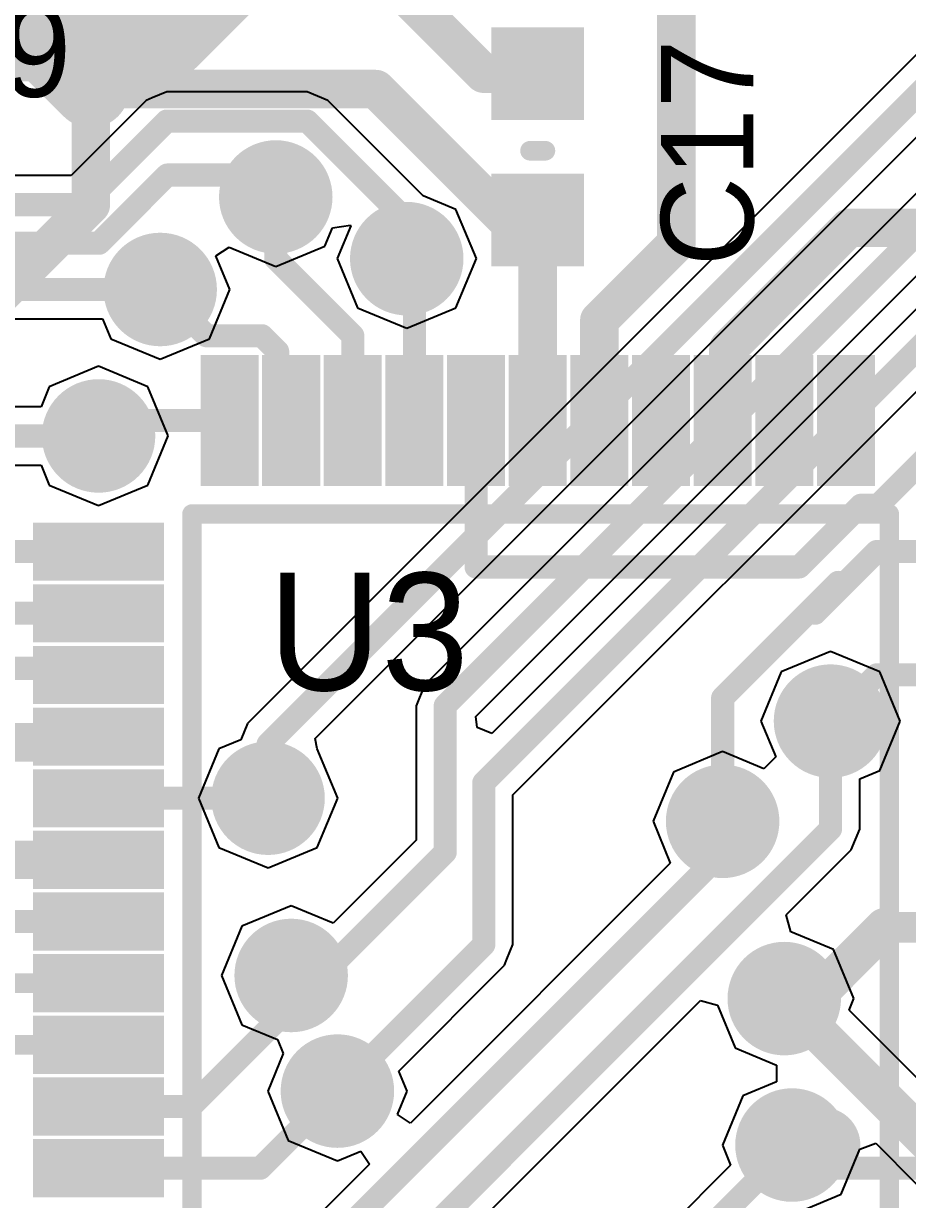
# Model space of a CAD drawing. Header units: millimetres. Extents: x 25 to 277, y 19 to 169.
# Drawn here: x 85.63 to 97.1, y 142.19 to 157.45 of the extents above; entities that cross this region are included whole.
import ezdxf

# ---------------------------------------------------------------- set-up
doc = ezdxf.new("R2010")
doc.units = ezdxf.units.MM
for name, color, linetype in [('BottomLayer', 5, 'Continuous'), ('BottomSolder', 6, 'Continuous'), ('DrillDrawing', 1, 'Continuous'), ('MultiLayer', 9, 'Continuous'), ('TopLayer', 1, 'Continuous'), ('TopOverlay', 2, 'Continuous'), ('TopPaste', 8, 'Continuous'), ('TopSolder', 216, 'Continuous')]:
    doc.layers.add(name, color=color, linetype=linetype)

msp = doc.modelspace()

# ---------------------------------------------------------------- linework, layer by layer
at = {"layer": 'BottomLayer'}
for p, q in [((104.83210428, 164.66785964), (88.53210894, 148.36786684)), ((89.41182015999999, 148.17606382), (105.25690404, 164.02115024)), ((104.73210448, 162.7678609), (90.83210942, 148.86786838)), ((91.4964261, 148.46067082), (105.15690424, 162.1211515)), ((104.63210722, 161.16786156), (91.7056459, 148.24140278)), ((87.48488472, 156.56382454), (87.29546676, 156.48536394)), ((87.48488979999999, 156.563822), (87.48488472, 156.56382454)), ((89.30797987999999, 156.563822), (87.48488979999999, 156.563822)), ((89.30798496, 156.56382454), (89.30797987999999, 156.563822)), ((89.57586352, 156.45286464), (89.30798496, 156.56382454)), ((87.21700362, 156.45285956), (86.24296441999999, 155.4788229)), ((87.21700616, 156.45286464), (87.21700362, 156.45285956)), ((87.29546676, 156.48536394), (87.21700616, 156.45286464)), ((90.81329563999999, 155.21542998), (89.57586352, 156.45286464)), ((86.24296441999999, 155.4788229), (80.199992, 155.4788229)), ((91.23906822, 155.03907016), (90.81329563999999, 155.21542998)), ((91.50378448, 154.39998838), (91.23906822, 155.03907016)), ((89.53906907999999, 154.560905), (89.63758552, 154.79874298)), ((89.63758552, 154.79874298), (89.8682353, 154.83295678)), ((89.87308415999999, 154.82705128), (89.6961884, 154.39998838)), ((89.8682353, 154.83295678), (89.87308415999999, 154.82705128)), ((88.89998729999999, 154.29618874), (89.53906907999999, 154.560905)), ((88.12224945999999, 154.4382484), (88.29351658, 154.54739728)), ((88.30378325999999, 153.99998664), (88.12224945999999, 154.4382484)), ((88.29351658, 154.54739728), (88.89998729999999, 154.29618874)), ((89.6961884, 154.39998838), (89.96090466, 153.7609066)), ((91.23906822, 153.7609066), (91.50378448, 154.39998838)), ((88.03906699999999, 153.36090486), (88.30378325999999, 153.99998664)), ((89.96090466, 153.7609066), (90.59998644, 153.49619034)), ((90.59998644, 153.49619034), (91.23906822, 153.7609066)), ((91.9788229, 147.44306554), (98.21141139999999, 153.67565658)), ((83.29742548, 153.62115072), (86.65310584, 153.62115072)), ((86.65310584, 153.62115072), (86.76090343999999, 153.36090486)), ((86.76090343999999, 153.36090486), (87.39998521999999, 153.0961886)), ((87.39998521999999, 153.0961886), (88.03906699999999, 153.36090486)), ((86.59998682, 153.00378594), (85.96090504, 152.73906968)), ((87.2390686, 152.73906968), (86.59998682, 153.00378594)), ((85.96090504, 152.73906968), (85.85310744, 152.47882382)), ((87.50378486, 152.0999879), (87.2390686, 152.73906968)), ((85.85310744, 152.47882382), (84.1569056, 152.47882382)), ((87.2390686, 151.46090612), (87.50378486, 152.0999879)), ((83.99998694, 151.72115198), (85.85310744, 151.72115198)), ((85.85310744, 151.72115198), (85.96090504, 151.46090612)), ((85.96090504, 151.46090612), (86.59998682, 151.19618986)), ((86.59998682, 151.19618986), (87.2390686, 151.46090612)), ((96.09998814, 149.30378572), (95.46090636, 149.03906946)), ((96.73906991999999, 149.03906946), (96.09998814, 149.30378572)), ((95.46090636, 149.03906946), (95.1961901, 148.39998768)), ((97.00378617999999, 148.39998768), (96.73906991999999, 149.03906946)), ((90.83210942, 148.86786838), (90.72114952, 148.59998982)), ((90.72114952, 148.59998982), (90.72115206, 148.59998474)), ((90.72115206, 148.59998474), (90.72115206, 146.8569072)), ((91.51218933999999, 148.31666298), (91.4964261, 148.46067082)), ((88.53210894, 148.36786684), (88.44458816, 148.1565744)), ((91.7056459, 148.24140278), (91.51218933999999, 148.31666298)), ((95.1961901, 148.39998768), (95.38881862, 147.93494162)), ((96.73906991999999, 147.7609059), (97.00378617999999, 148.39998768)), ((88.44458816, 148.1565744), (88.16090571999999, 148.03906892)), ((89.43907182, 148.03906638), (89.41182015999999, 148.17606382)), ((88.16090571999999, 148.03906892), (87.89618945999999, 147.39998714)), ((89.70378554, 147.39998714), (89.43907182, 148.03906638)), ((94.6999884, 148.00378578), (94.06090662, 147.73906952)), ((95.23574298, 147.78186852), (94.6999884, 148.00378578)), ((95.38881862, 147.93494162), (95.23574298, 147.78186852)), ((94.06090662, 147.73906952), (93.79619036, 147.09998774)), ((96.47882406, 147.6531083), (96.73906991999999, 147.7609059)), ((96.47882406, 146.99998794), (96.47882406, 147.6531083)), ((87.89618945999999, 147.39998714), (88.16090571999999, 146.76090536)), ((89.43906928, 146.76090536), (89.70378554, 147.39998714)), ((91.9788229, 145.49999094), (91.9788229, 147.44306554)), ((93.79619036, 147.09998774), (94.02114291999999, 146.55690018)), ((96.3678667, 146.73210938), (96.47882406, 146.99998794)), ((90.72115206, 146.8569072), (89.64307446, 145.7788296)), ((88.16090571999999, 146.76090536), (88.7999875, 146.4961891)), ((88.7999875, 146.4961891), (89.43906928, 146.76090536)), ((95.52431745999999, 145.88856268), (96.36786162, 146.73210684)), ((96.36786162, 146.73210684), (96.3678667, 146.73210938)), ((94.02114291999999, 146.55690018), (90.64775621999999, 143.18351348)), ((89.09998689999999, 146.0037847), (88.46090511999999, 145.73906844)), ((89.64307446, 145.7788296), (89.09998689999999, 146.0037847)), ((95.58653475999999, 145.66793574), (95.52431745999999, 145.88856268)), ((88.46090511999999, 145.73906844), (88.19618885999999, 145.09998666)), ((96.13906858, 145.43906904), (95.58653475999999, 145.66793574)), ((91.90036484, 145.3105679), (91.97882544, 145.49998586)), ((91.97882544, 145.49998586), (91.9788229, 145.49999094)), ((96.40378484, 144.79998726), (96.13906858, 145.43906904)), ((91.86786554, 145.2321073), (91.90036484, 145.3105679)), ((88.19618885999999, 145.09998666), (88.46090511999999, 144.46090488)), ((90.49598868, 143.86023298), (91.86786045999999, 145.23210476)), ((91.86786045999999, 145.23210476), (91.86786554, 145.2321073)), ((96.34082078, 144.64798096), (96.40378484, 144.79998726)), ((89.82431869999999, 140.18856392), (94.41141137999999, 144.7756566)), ((94.41141137999999, 144.7756566), (94.63203831999999, 144.7134393)), ((94.63203831999999, 144.7134393), (94.86090501999999, 144.16090548)), ((98.04440131999999, 142.94440042), (96.34082078, 144.64798096)), ((88.46090511999999, 144.46090488), (88.92081275999999, 144.27040488)), ((88.92081275999999, 144.27040488), (88.99734803999999, 144.0856275)), ((88.99734803999999, 144.0856275), (88.7961902, 143.59998712)), ((94.86090501999999, 144.16090548), (95.40021306, 143.93751756)), ((95.40021306, 143.93751756), (95.40021306, 143.72103844)), ((90.60378628, 143.59998712), (90.49598868, 143.86023298)), ((88.7961902, 143.59998712), (89.06090646, 142.96090534)), ((90.4782036, 143.2968051), (90.60378628, 143.59998712)), ((95.40021306, 143.72103844), (94.96090482, 143.5390703)), ((94.96090482, 143.5390703), (94.69618856, 142.89998852)), ((90.64775621999999, 143.18351348), (90.4782036, 143.2968051)), ((89.06090646, 142.96090534), (89.69998824, 142.69618908)), ((89.69998824, 142.69618908), (90.00317025999999, 142.82177176)), ((90.00317025999999, 142.82177176), (90.11646187999999, 142.65221914)), ((94.69618856, 142.89998852), (94.80398616, 142.63974266)), ((96.23906837999999, 142.26090674), (96.48167902, 142.84662312)), ((96.48167902, 142.84662312), (96.68856201999999, 142.92258436)), ((96.68856201999999, 142.92258436), (97.21291199999999, 142.39823438)), ((90.11646187999999, 142.65221914), (83.91360154, 136.4493588)), ((94.80398616, 142.63974266), (92.73210816, 140.5678672)), ((95.5999866, 141.99619048), (96.23906837999999, 142.26090674))]:
    msp.add_line(p, q, dxfattribs=at)
for points, const_width in [([(88.7999875, 148.09998828), (105.09998538, 164.39998616)], 0.2999994), ([(91.09998798, 148.59998982), (104.99998558, 162.49998742)], 0.2999994), ([(91.59998698, 147.59998674), (104.89998832, 160.89998808)], 0.2999994), ([(87.39998776, 157.39998746), (89.1999867, 159.1999864)], 1.39999974), ([(80.69998591999999, 157.39998746), (87.39998776, 157.39998746)], 1.39999974), ([(86.39988561999999, 155.09998698), (87.48488472, 156.18498608)], 0.2999994), ([(87.48488472, 156.18498608), (89.30798496, 156.18498608)], 0.2999994), ([(89.30798496, 156.18498608), (91.04654891999999, 154.44642212)], 0.2999994), ([(86.60698959999999, 154.59998798), (87.4919891, 155.48498748)], 0.2999994), ([(87.4919891, 155.48498748), (88.30798442, 155.48498748)], 0.2999994), ([(88.30798442, 155.48498748), (88.89998729999999, 154.8929846)], 0.2999994), ([(88.89998729999999, 154.8929846), (88.89998729999999, 155.19998678)], 0.2999994), ([(80.19998692, 155.09998698), (86.39988561999999, 155.09998698)], 0.2999994), ([(80.69288408, 154.59998798), (86.60698959999999, 154.59998798)], 0.2999994), ([(91.04654891999999, 154.24642252), (91.04654891999999, 154.44642212)], 0.2999994), ([(80.79998572, 153.99998664), (87.39998521999999, 153.99998664)], 0.2999994), ([(83.99998694, 152.0999879), (86.59998682, 152.0999879)], 0.2999994), ([(91.09998798, 146.69998854), (91.09998798, 148.59998982)], 0.2999994), ([(96.09998814, 146.99998794), (96.09998814, 148.39998768)], 0.2999994), ([(88.7999875, 147.39998714), (88.7999875, 148.09998828)], 0.2999994), ([(91.59998698, 145.49998586), (91.59998698, 147.59998674)], 0.2999994), ([(94.6999884, 146.69998854), (94.6999884, 147.09998774)], 0.2999994), ([(84.59998827999999, 135.49998808), (96.09998814, 146.99998794)], 0.2999994), ([(83.84998723999999, 135.84998738), (94.6999884, 146.69998854)], 0.2999994), ([(89.4999861, 145.09998666), (91.09998798, 146.69998854)], 0.2999994), ([(89.69998824, 143.59998712), (91.59998698, 145.49998586)], 0.2999994), ([(89.09998689999999, 145.09998666), (89.4999861, 145.09998666)], 0.2999994), ([(95.49998679999999, 144.79998726), (97.69998747999999, 142.59998658)], 0.499999), ([(92.99998672, 140.29998864), (95.5999866, 142.89998852)], 0.2999994)]:
    msp.add_lwpolyline(points, dxfattribs=dict(at, const_width=const_width))
for points, const_width in [([(87.04998846, 157.39998746, 1), (87.74998706, 157.39998746, 1)], 0.6999985999999999), ([(87.04998846, 157.39998746, 1), (87.74998706, 157.39998746, 1)], 0.6999985999999999), ([(87.40988614, 156.18498608, 1), (87.5598833, 156.18498608, 1)], 0.1499997), ([(87.40988614, 156.18498608, 1), (87.5598833, 156.18498608, 1)], 0.1499997), ([(89.23298638, 156.18498608, 1), (89.38298354, 156.18498608, 1)], 0.1499997), ([(89.23298638, 156.18498608, 1), (89.38298354, 156.18498608, 1)], 0.1499997), ([(88.5824873, 155.19998678, 1), (89.2174873, 155.19998678, 1)], 0.635), ([(87.41699052, 155.48498748, 1), (87.56698768, 155.48498748, 1)], 0.1499997), ([(87.41699052, 155.48498748, 1), (87.56698768, 155.48498748, 1)], 0.1499997), ([(88.23298584, 155.48498748, 1), (88.382983, 155.48498748, 1)], 0.1499997), ([(88.23298584, 155.48498748, 1), (88.382983, 155.48498748, 1)], 0.1499997), ([(88.82498872, 155.19998678, 1), (88.97498587999999, 155.19998678, 1)], 0.1499997), ([(86.32488704, 155.09998698, 1), (86.47488419999999, 155.09998698, 1)], 0.1499997), ([(86.32488704, 155.09998698, 1), (86.47488419999999, 155.09998698, 1)], 0.1499997), ([(88.82498872, 154.8929846, 1), (88.97498587999999, 154.8929846, 1)], 0.1499997), ([(88.82498872, 154.8929846, 1), (88.97498587999999, 154.8929846, 1)], 0.1499997), ([(90.28248644, 154.39998838, 1), (90.91748643999999, 154.39998838, 1)], 0.635), ([(86.53199101999999, 154.59998798, 1), (86.68198817999999, 154.59998798, 1)], 0.1499997), ([(86.53199101999999, 154.59998798, 1), (86.68198817999999, 154.59998798, 1)], 0.1499997), ([(87.08248522, 153.99998664, 1), (87.71748522, 153.99998664, 1)], 0.635), ([(90.97155034, 154.44642212, 1), (91.12154749999999, 154.44642212, 1)], 0.1499997), ([(90.97155034, 154.44642212, 1), (91.12154749999999, 154.44642212, 1)], 0.1499997), ([(90.97155034, 154.24642252, 1), (91.12154749999999, 154.24642252, 1)], 0.1499997), ([(87.32498663999999, 153.99998664, 1), (87.47498379999999, 153.99998664, 1)], 0.1499997), ([(86.28248681999999, 152.0999879, 1), (86.91748682, 152.0999879, 1)], 0.635), ([(86.52498824, 152.0999879, 1), (86.6749854, 152.0999879, 1)], 0.1499997), ([(95.78248814, 148.39998768, 1), (96.41748813999999, 148.39998768, 1)], 0.635), ([(91.0249894, 148.59998982, 1), (91.17498656, 148.59998982, 1)], 0.1499997), ([(91.0249894, 148.59998982, 1), (91.17498656, 148.59998982, 1)], 0.1499997), ([(96.02498956, 148.39998768, 1), (96.17498671999999, 148.39998768, 1)], 0.1499997), ([(88.72498892, 148.09998828, 1), (88.87498608, 148.09998828, 1)], 0.1499997), ([(88.72498892, 148.09998828, 1), (88.87498608, 148.09998828, 1)], 0.1499997), ([(88.48248749999999, 147.39998714, 1), (89.1174875, 147.39998714, 1)], 0.635), ([(91.5249884, 147.59998674, 1), (91.67498556, 147.59998674, 1)], 0.1499997), ([(91.5249884, 147.59998674, 1), (91.67498556, 147.59998674, 1)], 0.1499997), ([(94.3824884, 147.09998774, 1), (95.01748839999999, 147.09998774, 1)], 0.635), ([(88.72498892, 147.39998714, 1), (88.87498608, 147.39998714, 1)], 0.1499997), ([(94.62498982, 147.09998774, 1), (94.77498698, 147.09998774, 1)], 0.1499997), ([(96.02498956, 146.99998794, 1), (96.17498671999999, 146.99998794, 1)], 0.1499997), ([(96.02498956, 146.99998794, 1), (96.17498671999999, 146.99998794, 1)], 0.1499997), ([(91.0249894, 146.69998854, 1), (91.17498656, 146.69998854, 1)], 0.1499997), ([(91.0249894, 146.69998854, 1), (91.17498656, 146.69998854, 1)], 0.1499997), ([(94.62498982, 146.69998854, 1), (94.77498698, 146.69998854, 1)], 0.1499997), ([(94.62498982, 146.69998854, 1), (94.77498698, 146.69998854, 1)], 0.1499997), ([(88.7824869, 145.09998666, 1), (89.4174869, 145.09998666, 1)], 0.635), ([(91.5249884, 145.49998586, 1), (91.67498556, 145.49998586, 1)], 0.1499997), ([(91.5249884, 145.49998586, 1), (91.67498556, 145.49998586, 1)], 0.1499997), ([(95.18248679999999, 144.79998726, 1), (95.8174868, 144.79998726, 1)], 0.635), ([(89.02498831999999, 145.09998666, 1), (89.17498547999999, 145.09998666, 1)], 0.1499997), ([(89.42498752, 145.09998666, 1), (89.57498468, 145.09998666, 1)], 0.1499997), ([(89.42498752, 145.09998666, 1), (89.57498468, 145.09998666, 1)], 0.1499997), ([(95.37498832, 144.79998726, 1), (95.62498527999999, 144.79998726, 1)], 0.2499995), ([(89.38248824, 143.59998712, 1), (90.01748823999999, 143.59998712, 1)], 0.635), ([(89.62498966, 143.59998712, 1), (89.77498682, 143.59998712, 1)], 0.1499997), ([(95.2824866, 142.89998852, 1), (95.91748659999999, 142.89998852, 1)], 0.635), ([(95.52498802, 142.89998852, 1), (95.67498518, 142.89998852, 1)], 0.1499997)]:
    msp.add_lwpolyline(points, format="xyb", close=True, dxfattribs=dict(at, const_width=const_width))
at = {"layer": 'BottomSolder', "const_width": 0.7365999999999999}
for points in [[(88.5316873, 155.19998678, 1), (89.2682873, 155.19998678, 1)], [(90.23168643999999, 154.39998838, 1), (90.96828644, 154.39998838, 1)], [(87.03168522, 153.99998664, 1), (87.76828522, 153.99998664, 1)], [(86.23168682, 152.0999879, 1), (86.96828681999999, 152.0999879, 1)], [(95.73168813999999, 148.39998768, 1), (96.46828814, 148.39998768, 1)], [(88.4316875, 147.39998714, 1), (89.16828749999999, 147.39998714, 1)], [(94.33168839999999, 147.09998774, 1), (95.0682884, 147.09998774, 1)], [(88.7316869, 145.09998666, 1), (89.4682869, 145.09998666, 1)], [(95.1316868, 144.79998726, 1), (95.86828679999999, 144.79998726, 1)], [(89.33168823999999, 143.59998712, 1), (90.06828824, 143.59998712, 1)], [(95.23168659999999, 142.89998852, 1), (95.9682866, 142.89998852, 1)]]:
    msp.add_lwpolyline(points, format="xyb", close=True, dxfattribs=at)
at = {"layer": 'DrillDrawing', "const_width": 0.3556}
for points in [[(88.7221873, 155.19998678, 1), (89.0777873, 155.19998678, 1)], [(90.42218643999999, 154.39998838, 1), (90.77778644, 154.39998838, 1)], [(87.22218522, 153.99998664, 1), (87.57778522, 153.99998664, 1)], [(86.42218682, 152.0999879, 1), (86.77778681999999, 152.0999879, 1)], [(95.92218813999999, 148.39998768, 1), (96.27778814, 148.39998768, 1)], [(88.6221875, 147.39998714, 1), (88.97778749999999, 147.39998714, 1)], [(94.52218839999999, 147.09998774, 1), (94.8777884, 147.09998774, 1)], [(88.9221869, 145.09998666, 1), (89.2777869, 145.09998666, 1)], [(95.3221868, 144.79998726, 1), (95.67778679999999, 144.79998726, 1)], [(89.52218823999999, 143.59998712, 1), (89.87778824, 143.59998712, 1)], [(95.42218659999999, 142.89998852, 1), (95.7777866, 142.89998852, 1)]]:
    msp.add_lwpolyline(points, format="xyb", close=True, dxfattribs=at)
at = {"layer": 'MultiLayer', "const_width": 0.635}
for points in [[(88.5824873, 155.19998678, 1), (89.2174873, 155.19998678, 1)], [(90.28248644, 154.39998838, 1), (90.91748643999999, 154.39998838, 1)], [(87.08248522, 153.99998664, 1), (87.71748522, 153.99998664, 1)], [(86.28248681999999, 152.0999879, 1), (86.91748682, 152.0999879, 1)], [(95.78248814, 148.39998768, 1), (96.41748813999999, 148.39998768, 1)], [(88.48248749999999, 147.39998714, 1), (89.1174875, 147.39998714, 1)], [(94.3824884, 147.09998774, 1), (95.01748839999999, 147.09998774, 1)], [(88.7824869, 145.09998666, 1), (89.4174869, 145.09998666, 1)], [(95.18248679999999, 144.79998726, 1), (95.8174868, 144.79998726, 1)], [(89.38248824, 143.59998712, 1), (90.01748823999999, 143.59998712, 1)], [(95.2824866, 142.89998852, 1), (95.91748659999999, 142.89998852, 1)]]:
    msp.add_lwpolyline(points, format="xyb", close=True, dxfattribs=at)
at = {"layer": 'TopLayer'}
for points, const_width in [([(80.79998572, 162.29998782), (86.49998701999999, 156.59998652)], 1.00000054), ([(89.1999867, 159.1999864), (91.59998444, 156.79998866)], 0.499999), ([(94.09998705999999, 154.59998798), (94.09998705999999, 158.5999876)], 0.499999), ([(91.59998444, 156.79998866), (92.29998812, 156.79998866)], 0.499999), ([(86.49998701999999, 156.59998652), (90.19998978, 156.59998652)], 0.499999), ([(86.49998701999999, 155.09998952), (86.49998701999999, 156.59998652)], 0.499999), ([(90.19998978, 156.59998652), (91.89998638, 154.89998992)], 0.499999), ([(84.59998574, 153.19998824), (86.49998701999999, 155.09998952)], 0.499999), ([(88.89998729999999, 154.39998584), (88.89998729999999, 155.19998678)], 0.2999994), ([(91.89998638, 154.89998992), (92.29998812, 154.89998992)], 0.499999), ([(92.29998812, 152.2999875), (92.29998812, 154.89998992)], 0.499999), ([(94.77498698, 153.2363839), (96.33859066, 154.79998758)], 0.499999), ([(96.33859066, 154.79998758), (103.79998798, 154.79998758)], 0.499999), ([(93.09998652, 153.59998744), (94.09998705999999, 154.59998798)], 0.499999), ([(88.89998729999999, 154.39998584), (89.89998784, 153.3999853)], 0.2999994), ([(90.69998624, 152.2999875), (90.69998624, 154.0997299)], 0.2999994), ([(87.39998521999999, 153.99998664), (87.61995684, 153.99998664)], 0.2999994), ([(87.5099723, 153.8900021), (87.61995684, 153.99998664)], 0.2999994), ([(87.5099723, 153.8900021), (87.99998656, 153.39998784)], 0.2999994), ([(93.09998652, 152.2999875), (93.09998652, 153.59998744)], 0.499999), ([(87.99998656, 153.39998784), (88.71995971999999, 153.39998784)], 0.2999994), ([(88.71995971999999, 153.39998784), (88.92498597999999, 153.19496158)], 0.2999994), ([(89.89998784, 152.2999875), (89.89998784, 153.3999853)], 0.2999994), ([(96.7199615, 151.19998716), (98.85997499999999, 153.34000066)], 0.2999994), ([(88.92498597999999, 152.47498842), (88.92498597999999, 153.19496158)], 0.2999994), ([(94.77498698, 152.37498862), (94.77498698, 153.2363839)], 0.499999), ([(88.92498597999999, 152.47498842), (89.09998689999999, 152.2999875)], 0.2999994), ([(94.69998586, 152.2999875), (94.77498698, 152.37498862)], 0.499999), ([(86.59998682, 152.0999879), (86.79998642, 152.2999875)], 0.2999994), ([(86.79998642, 152.2999875), (88.29998596, 152.2999875)], 0.2999994), ([(91.49998717999999, 150.39998622), (91.49998717999999, 152.2999875)], 0.2999994), ([(95.69288456, 150.39998622), (96.4928855, 151.19998716)], 0.2999994), ([(96.4928855, 151.19998716), (96.7199615, 151.19998716)], 0.2999994), ([(84.29998633999999, 150.59998836), (86.59998682, 150.59998836)], 0.2999994), ([(95.89998854, 149.79998742), (96.69998948, 150.59998836)], 0.2999994), ([(96.69998948, 150.59998836), (97.99998688, 150.59998836)], 0.2999994), ([(91.49998717999999, 150.39998622), (95.69288456, 150.39998622)], 0.2999994), ([(94.6999884, 148.69998708), (96.19999048, 150.19998916)], 0.2999994), ([(83.99998694, 149.79998742), (86.59998682, 149.79998742)], 0.2999994), ([(83.21498724, 149.08498758), (86.59998682, 149.08498758)], 0.2999994), ([(86.59998682, 148.99998648), (86.59998682, 149.08498758)], 0.2999994), ([(96.09998814, 148.39998768), (96.69998693999999, 148.99998648)], 0.2999994), ([(96.69998693999999, 148.99998648), (97.99998688, 148.99998648)], 0.2999994), ([(94.6999884, 147.09998774), (94.6999884, 148.69998708)], 0.2999994), ([(84.62498696, 148.12498696), (86.5249857, 148.12498696)], 0.499999), ([(86.5249857, 148.12498696), (86.59998682, 148.19998808)], 0.499999), ([(86.59998682, 147.39998714), (88.7999875, 147.39998714)], 0.2999994), ([(82.89998914, 146.5999862), (86.59998682, 146.5999862)], 0.499999), ([(82.8514599, 145.7999878), (86.59998682, 145.7999878)], 0.2999994), ([(95.87498731999999, 144.79998726), (96.79998674, 145.72498668)], 0.499999), ([(96.79998674, 145.72498668), (97.92498576, 145.72498668)], 0.3999992), ([(89.09998689999999, 144.69998746), (89.09998689999999, 145.09998666)], 0.2999994), ([(82.4999874, 144.99998686), (86.59998682, 144.99998686)], 0.254), ([(95.49998679999999, 144.79998726), (95.87498731999999, 144.79998726)], 0.499999), ([(87.79998696, 143.39998752), (89.09998689999999, 144.69998746)], 0.2999994), ([(82.4999874, 144.19998846), (86.59998682, 144.19998846)], 0.254), ([(88.6999877, 142.59998658), (89.69998824, 143.59998712)], 0.2999994), ([(86.59998682, 143.39998752), (87.79998696, 143.39998752)], 0.2999994), ([(95.5999866, 142.89998852), (95.89998854, 142.59998658)], 0.2999994), ([(86.59998682, 142.59998658), (88.6999877, 142.59998658)], 0.2999994), ([(95.89998854, 142.59998658), (97.99998688, 142.59998658)], 0.2999994)]:
    msp.add_lwpolyline(points, dxfattribs=dict(at, const_width=const_width))
for points, const_width in [([(86.24998751999999, 156.59998652, 1), (86.74998652, 156.59998652, 1)], 0.499999), ([(91.47498596, 156.79998866, 1), (91.72498291999999, 156.79998866, 1)], 0.2499995), ([(91.47498596, 156.79998866, 1), (91.72498291999999, 156.79998866, 1)], 0.2499995), ([(92.17498963999999, 156.79998866, 1), (92.4249866, 156.79998866, 1)], 0.2499995), ([(86.37498853999999, 156.59998652, 1), (86.6249855, 156.59998652, 1)], 0.2499995), ([(86.37498853999999, 156.59998652, 1), (86.6249855, 156.59998652, 1)], 0.2499995), ([(90.0749913, 156.59998652, 1), (90.32498826, 156.59998652, 1)], 0.2499995), ([(90.0749913, 156.59998652, 1), (90.32498826, 156.59998652, 1)], 0.2499995), ([(88.5824873, 155.19998678, 1), (89.2174873, 155.19998678, 1)], 0.635), ([(86.37498853999999, 155.09998952, 1), (86.6249855, 155.09998952, 1)], 0.2499995), ([(86.37498853999999, 155.09998952, 1), (86.6249855, 155.09998952, 1)], 0.2499995), ([(88.82498872, 155.19998678, 1), (88.97498587999999, 155.19998678, 1)], 0.1499997), ([(90.28248644, 154.39998838, 1), (90.91748643999999, 154.39998838, 1)], 0.635), ([(91.7749879, 154.89998992, 1), (92.02498485999999, 154.89998992, 1)], 0.2499995), ([(91.7749879, 154.89998992, 1), (92.02498485999999, 154.89998992, 1)], 0.2499995), ([(92.17498963999999, 154.89998992, 1), (92.4249866, 154.89998992, 1)], 0.2499995), ([(92.17498963999999, 154.89998992, 1), (92.4249866, 154.89998992, 1)], 0.2499995), ([(96.21359217999999, 154.79998758, 1), (96.46358914, 154.79998758, 1)], 0.2499995), ([(96.21359217999999, 154.79998758, 1), (96.46358914, 154.79998758, 1)], 0.2499995), ([(93.97498858, 154.59998798, 1), (94.22498553999999, 154.59998798, 1)], 0.2499995), ([(93.97498858, 154.59998798, 1), (94.22498553999999, 154.59998798, 1)], 0.2499995), ([(87.08248522, 153.99998664, 1), (87.71748522, 153.99998664, 1)], 0.635), ([(88.82498872, 154.39998584, 1), (88.97498587999999, 154.39998584, 1)], 0.1499997), ([(88.82498872, 154.39998584, 1), (88.97498587999999, 154.39998584, 1)], 0.1499997), ([(90.62498765999999, 154.0997299, 1), (90.77498482, 154.0997299, 1)], 0.1499997), ([(87.32498663999999, 153.99998664, 1), (87.47498379999999, 153.99998664, 1)], 0.1499997), ([(87.54495826, 153.99998664, 1), (87.69495542, 153.99998664, 1)], 0.1499997), ([(87.54495826, 153.99998664, 1), (87.69495542, 153.99998664, 1)], 0.1499997), ([(87.43497372, 153.8900021, 1), (87.58497088, 153.8900021, 1)], 0.1499997), ([(87.43497372, 153.8900021, 1), (87.58497088, 153.8900021, 1)], 0.1499997), ([(92.97498804, 153.59998744, 1), (93.22498499999999, 153.59998744, 1)], 0.2499995), ([(92.97498804, 153.59998744, 1), (93.22498499999999, 153.59998744, 1)], 0.2499995), ([(87.92498798, 153.39998784, 1), (88.07498514, 153.39998784, 1)], 0.1499997), ([(87.92498798, 153.39998784, 1), (88.07498514, 153.39998784, 1)], 0.1499997), ([(88.64496113999999, 153.39998784, 1), (88.79495829999999, 153.39998784, 1)], 0.1499997), ([(88.64496113999999, 153.39998784, 1), (88.79495829999999, 153.39998784, 1)], 0.1499997), ([(89.82498926, 153.3999853, 1), (89.97498642, 153.3999853, 1)], 0.1499997), ([(89.82498926, 153.3999853, 1), (89.97498642, 153.3999853, 1)], 0.1499997), ([(88.84998739999999, 153.19496158, 1), (88.99998456, 153.19496158, 1)], 0.1499997), ([(88.84998739999999, 153.19496158, 1), (88.99998456, 153.19496158, 1)], 0.1499997), ([(94.64998849999999, 153.2363839, 1), (94.89998546, 153.2363839, 1)], 0.2499995), ([(94.64998849999999, 153.2363839, 1), (94.89998546, 153.2363839, 1)], 0.2499995), ([(86.28248681999999, 152.0999879, 1), (86.91748682, 152.0999879, 1)], 0.635), ([(88.84998739999999, 152.47498842, 1), (88.99998456, 152.47498842, 1)], 0.1499997), ([(88.84998739999999, 152.47498842, 1), (88.99998456, 152.47498842, 1)], 0.1499997), ([(94.64998849999999, 152.37498862, 1), (94.89998546, 152.37498862, 1)], 0.2499995), ([(94.64998849999999, 152.37498862, 1), (94.89998546, 152.37498862, 1)], 0.2499995), ([(86.72498784, 152.2999875, 1), (86.874985, 152.2999875, 1)], 0.1499997), ([(86.72498784, 152.2999875, 1), (86.874985, 152.2999875, 1)], 0.1499997), ([(88.22498738, 152.2999875, 1), (88.37498454, 152.2999875, 1)], 0.1499997), ([(89.02498831999999, 152.2999875, 1), (89.17498547999999, 152.2999875, 1)], 0.1499997), ([(89.82498926, 152.2999875, 1), (89.97498642, 152.2999875, 1)], 0.1499997), ([(90.62498765999999, 152.2999875, 1), (90.77498482, 152.2999875, 1)], 0.1499997), ([(91.42498859999999, 152.2999875, 1), (91.57498575999999, 152.2999875, 1)], 0.1499997), ([(92.17498963999999, 152.2999875, 1), (92.4249866, 152.2999875, 1)], 0.2499995), ([(92.97498804, 152.2999875, 1), (93.22498499999999, 152.2999875, 1)], 0.2499995), ([(94.57498738, 152.2999875, 1), (94.82498434, 152.2999875, 1)], 0.2499995), ([(86.52498824, 152.0999879, 1), (86.6749854, 152.0999879, 1)], 0.1499997), ([(96.41788692, 151.19998716, 1), (96.56788408, 151.19998716, 1)], 0.1499997), ([(96.41788692, 151.19998716, 1), (96.56788408, 151.19998716, 1)], 0.1499997), ([(96.64496292, 151.19998716, 1), (96.79496008, 151.19998716, 1)], 0.1499997), ([(96.64496292, 151.19998716, 1), (96.79496008, 151.19998716, 1)], 0.1499997), ([(86.52498824, 150.59998836, 1), (86.6749854, 150.59998836, 1)], 0.1499997), ([(96.6249909, 150.59998836, 1), (96.77498806, 150.59998836, 1)], 0.1499997), ([(96.6249909, 150.59998836, 1), (96.77498806, 150.59998836, 1)], 0.1499997), ([(91.42498859999999, 150.39998622, 1), (91.57498575999999, 150.39998622, 1)], 0.1499997), ([(91.42498859999999, 150.39998622, 1), (91.57498575999999, 150.39998622, 1)], 0.1499997), ([(95.61788598, 150.39998622, 1), (95.76788314, 150.39998622, 1)], 0.1499997), ([(95.61788598, 150.39998622, 1), (95.76788314, 150.39998622, 1)], 0.1499997), ([(96.1249919, 150.19998916, 1), (96.27498906, 150.19998916, 1)], 0.1499997), ([(86.52498824, 149.79998742, 1), (86.6749854, 149.79998742, 1)], 0.1499997), ([(95.82498996, 149.79998742, 1), (95.97498712, 149.79998742, 1)], 0.1499997), ([(86.52498824, 149.08498758, 1), (86.6749854, 149.08498758, 1)], 0.1499997), ([(86.52498824, 149.08498758, 1), (86.6749854, 149.08498758, 1)], 0.1499997), ([(86.52498824, 148.99998648, 1), (86.6749854, 148.99998648, 1)], 0.1499997), ([(96.62498835999999, 148.99998648, 1), (96.77498552, 148.99998648, 1)], 0.1499997), ([(96.62498835999999, 148.99998648, 1), (96.77498552, 148.99998648, 1)], 0.1499997), ([(95.78248814, 148.39998768, 1), (96.41748813999999, 148.39998768, 1)], 0.635), ([(94.62498982, 148.69998708, 1), (94.77498698, 148.69998708, 1)], 0.1499997), ([(94.62498982, 148.69998708, 1), (94.77498698, 148.69998708, 1)], 0.1499997), ([(96.02498956, 148.39998768, 1), (96.17498671999999, 148.39998768, 1)], 0.1499997), ([(86.39998722, 148.12498696, 1), (86.64998417999999, 148.12498696, 1)], 0.2499995), ([(86.39998722, 148.12498696, 1), (86.64998417999999, 148.12498696, 1)], 0.2499995), ([(86.47498834, 148.19998808, 1), (86.7249853, 148.19998808, 1)], 0.2499995), ([(88.48248749999999, 147.39998714, 1), (89.1174875, 147.39998714, 1)], 0.635), ([(94.3824884, 147.09998774, 1), (95.01748839999999, 147.09998774, 1)], 0.635), ([(86.52498824, 147.39998714, 1), (86.6749854, 147.39998714, 1)], 0.1499997), ([(88.72498892, 147.39998714, 1), (88.87498608, 147.39998714, 1)], 0.1499997), ([(94.62498982, 147.09998774, 1), (94.77498698, 147.09998774, 1)], 0.1499997), ([(86.47498834, 146.5999862, 1), (86.7249853, 146.5999862, 1)], 0.2499995), ([(86.52498824, 145.7999878, 1), (86.6749854, 145.7999878, 1)], 0.1499997), ([(96.67498825999999, 145.72498668, 1), (96.92498522, 145.72498668, 1)], 0.2499995), ([(96.69998693999999, 145.72498668, 1), (96.89998654, 145.72498668, 1)], 0.1999996), ([(88.7824869, 145.09998666, 1), (89.4174869, 145.09998666, 1)], 0.635), ([(95.18248679999999, 144.79998726, 1), (95.8174868, 144.79998726, 1)], 0.635), ([(89.02498831999999, 145.09998666, 1), (89.17498547999999, 145.09998666, 1)], 0.1499997), ([(86.53648682, 144.99998686, 1), (86.66348681999999, 144.99998686, 1)], 0.127), ([(95.37498832, 144.79998726, 1), (95.62498527999999, 144.79998726, 1)], 0.2499995), ([(95.74998884, 144.79998726, 1), (95.99998579999999, 144.79998726, 1)], 0.2499995), ([(95.74998884, 144.79998726, 1), (95.99998579999999, 144.79998726, 1)], 0.2499995), ([(89.02498831999999, 144.69998746, 1), (89.17498547999999, 144.69998746, 1)], 0.1499997), ([(89.02498831999999, 144.69998746, 1), (89.17498547999999, 144.69998746, 1)], 0.1499997), ([(86.53648682, 144.19998846, 1), (86.66348681999999, 144.19998846, 1)], 0.127), ([(89.38248824, 143.59998712, 1), (90.01748823999999, 143.59998712, 1)], 0.635), ([(89.62498966, 143.59998712, 1), (89.77498682, 143.59998712, 1)], 0.1499997), ([(86.52498824, 143.39998752, 1), (86.6749854, 143.39998752, 1)], 0.1499997), ([(87.72498838, 143.39998752, 1), (87.87498554, 143.39998752, 1)], 0.1499997), ([(87.72498838, 143.39998752, 1), (87.87498554, 143.39998752, 1)], 0.1499997), ([(95.2824866, 142.89998852, 1), (95.91748659999999, 142.89998852, 1)], 0.635), ([(95.52498802, 142.89998852, 1), (95.67498518, 142.89998852, 1)], 0.1499997), ([(86.52498824, 142.59998658, 1), (86.6749854, 142.59998658, 1)], 0.1499997), ([(88.62498912, 142.59998658, 1), (88.77498628, 142.59998658, 1)], 0.1499997), ([(88.62498912, 142.59998658, 1), (88.77498628, 142.59998658, 1)], 0.1499997), ([(95.82498996, 142.59998658, 1), (95.97498712, 142.59998658, 1)], 0.1499997), ([(95.82498996, 142.59998658, 1), (95.97498712, 142.59998658, 1)], 0.1499997)]:
    msp.add_lwpolyline(points, format="xyb", close=True, dxfattribs=dict(at, const_width=const_width))
for points in [[(91.79998911999999, 157.29998766), (91.79998911999999, 156.29998966), (92.79998712, 157.29998766), (92.79998712, 156.29998966)], [(91.79998911999999, 155.39998892), (91.79998911999999, 154.39999092), (92.79998712, 155.39998892), (92.79998712, 154.39999092)], [(88.57498414, 153.049986), (88.02498777999999, 153.049986), (88.57498414, 151.549989), (88.02498777999999, 151.549989)], [(89.37498508, 153.049986), (88.82498872, 153.049986), (89.37498508, 151.549989), (88.82498872, 151.549989)], [(90.17498601999999, 153.049986), (89.62498966, 153.049986), (90.17498601999999, 151.549989), (89.62498966, 151.549989)], [(90.97498442, 153.049986), (90.42498805999999, 153.049986), (90.97498442, 151.549989), (90.42498805999999, 151.549989)], [(91.77498535999999, 153.049986), (91.224989, 153.049986), (91.77498535999999, 151.549989), (91.224989, 151.549989)], [(92.57498629999999, 153.049986), (92.02498994, 153.049986), (92.57498629999999, 151.549989), (92.02498994, 151.549989)], [(93.3749847, 153.049986), (92.82498833999999, 153.049986), (93.3749847, 151.549989), (92.82498833999999, 151.549989)], [(94.17498563999999, 153.049986), (93.62498928, 153.049986), (94.17498563999999, 151.549989), (93.62498928, 151.549989)], [(94.97498404, 153.049986), (94.42498768, 153.049986), (94.97498404, 151.549989), (94.42498768, 151.549989)], [(95.77498498, 153.049986), (95.22498861999999, 153.049986), (95.77498498, 151.549989), (95.22498861999999, 151.549989)], [(96.57498591999999, 153.049986), (96.02498956, 153.049986), (96.57498591999999, 151.549989), (96.02498956, 151.549989)], [(85.84998832, 150.87498654), (85.84998832, 150.32499018), (87.34998532, 150.87498654), (87.34998532, 150.32499018)], [(85.84998832, 150.0749856), (85.84998832, 149.52498924), (87.34998532, 150.0749856), (87.34998532, 149.52498924)], [(85.84998832, 149.27498466), (85.84998832, 148.7249883), (87.34998532, 149.27498466), (87.34998532, 148.7249883)], [(85.84998832, 148.47498626), (85.84998832, 147.9249899), (87.34998532, 148.47498626), (87.34998532, 147.9249899)], [(85.84998832, 147.67498532), (85.84998832, 147.12498896), (87.34998532, 147.67498532), (87.34998532, 147.12498896)], [(85.84998832, 146.87498438), (85.84998832, 146.32498802), (87.34998532, 146.87498438), (87.34998532, 146.32498802)], [(85.84998832, 146.07498598), (85.84998832, 145.52498962), (87.34998532, 146.07498598), (87.34998532, 145.52498962)], [(85.84998832, 145.27498504), (85.84998832, 144.72498868), (87.34998532, 145.27498504), (87.34998532, 144.72498868)], [(85.84998832, 144.47498664), (85.84998832, 143.92499028), (87.34998532, 144.47498664), (87.34998532, 143.92499028)], [(85.84998832, 143.6749857), (85.84998832, 143.12498934), (87.34998532, 143.6749857), (87.34998532, 143.12498934)], [(85.84998832, 142.87498476), (85.84998832, 142.3249884), (87.34998532, 142.87498476), (87.34998532, 142.3249884)]]:
    msp.add_solid(points, dxfattribs=at)
at = {"layer": 'TopOverlay', "const_width": 0.254}
for points in [[(92.19998577999999, 155.79998812), (92.39998792, 155.79998812)], [(87.81298668, 151.08698764), (96.86298636, 151.08698764)], [(87.81298668, 142.03698796), (87.81298668, 151.08698764)], [(96.86298636, 142.03698796), (96.86298636, 151.08698764)]]:
    msp.add_lwpolyline(points, dxfattribs=at)
at = {"layer": 'TopOverlay'}
for points, const_width in [([(92.13648578, 155.79998812, 1), (92.26348578, 155.79998812, 1)], 0.127), ([(92.33648792, 155.79998812, 1), (92.46348791999999, 155.79998812, 1)], 0.127), ([(87.74948667999999, 151.08698764, 1), (87.87648668, 151.08698764, 1)], 0.127), ([(87.74948667999999, 151.08698764, 1), (87.87648668, 151.08698764, 1)], 0.127), ([(96.79948635999999, 151.08698764, 1), (96.92648636, 151.08698764, 1)], 0.127), ([(96.79948635999999, 151.08698764, 1), (96.92648636, 151.08698764, 1)], 0.127), ([(96.36054388, 142.89998852, 1), (95.6394328, 142.89998852, 1)], 0.254), ([(95.57593279999999, 142.89998852, 1), (95.7029328, 142.89998852, 1)], 0.127), ([(96.29704387999999, 142.89998852, 1), (96.42404388, 142.89998852, 1)], 0.127)]:
    msp.add_lwpolyline(points, format="xyb", close=True, dxfattribs=dict(at, const_width=const_width))
at = {"layer": 'TopPaste'}
for points in [[(91.79998911999999, 157.29998766), (91.79998911999999, 156.29998966), (92.79998712, 157.29998766), (92.79998712, 156.29998966)], [(91.79998911999999, 155.39998892), (91.79998911999999, 154.39999092), (92.79998712, 155.39998892), (92.79998712, 154.39999092)], [(88.57498414, 153.049986), (88.02498777999999, 153.049986), (88.57498414, 151.549989), (88.02498777999999, 151.549989)], [(89.37498508, 153.049986), (88.82498872, 153.049986), (89.37498508, 151.549989), (88.82498872, 151.549989)], [(90.17498601999999, 153.049986), (89.62498966, 153.049986), (90.17498601999999, 151.549989), (89.62498966, 151.549989)], [(90.97498442, 153.049986), (90.42498805999999, 153.049986), (90.97498442, 151.549989), (90.42498805999999, 151.549989)], [(91.77498535999999, 153.049986), (91.224989, 153.049986), (91.77498535999999, 151.549989), (91.224989, 151.549989)], [(92.57498629999999, 153.049986), (92.02498994, 153.049986), (92.57498629999999, 151.549989), (92.02498994, 151.549989)], [(93.3749847, 153.049986), (92.82498833999999, 153.049986), (93.3749847, 151.549989), (92.82498833999999, 151.549989)], [(94.17498563999999, 153.049986), (93.62498928, 153.049986), (94.17498563999999, 151.549989), (93.62498928, 151.549989)], [(94.97498404, 153.049986), (94.42498768, 153.049986), (94.97498404, 151.549989), (94.42498768, 151.549989)], [(95.77498498, 153.049986), (95.22498861999999, 153.049986), (95.77498498, 151.549989), (95.22498861999999, 151.549989)], [(96.57498591999999, 153.049986), (96.02498956, 153.049986), (96.57498591999999, 151.549989), (96.02498956, 151.549989)], [(85.84998832, 150.87498654), (85.84998832, 150.32499018), (87.34998532, 150.87498654), (87.34998532, 150.32499018)], [(85.84998832, 150.0749856), (85.84998832, 149.52498924), (87.34998532, 150.0749856), (87.34998532, 149.52498924)], [(85.84998832, 149.27498466), (85.84998832, 148.7249883), (87.34998532, 149.27498466), (87.34998532, 148.7249883)], [(85.84998832, 148.47498626), (85.84998832, 147.9249899), (87.34998532, 148.47498626), (87.34998532, 147.9249899)], [(85.84998832, 147.67498532), (85.84998832, 147.12498896), (87.34998532, 147.67498532), (87.34998532, 147.12498896)], [(85.84998832, 146.87498438), (85.84998832, 146.32498802), (87.34998532, 146.87498438), (87.34998532, 146.32498802)], [(85.84998832, 146.07498598), (85.84998832, 145.52498962), (87.34998532, 146.07498598), (87.34998532, 145.52498962)], [(85.84998832, 145.27498504), (85.84998832, 144.72498868), (87.34998532, 145.27498504), (87.34998532, 144.72498868)], [(85.84998832, 144.47498664), (85.84998832, 143.92499028), (87.34998532, 144.47498664), (87.34998532, 143.92499028)], [(85.84998832, 143.6749857), (85.84998832, 143.12498934), (87.34998532, 143.6749857), (87.34998532, 143.12498934)], [(85.84998832, 142.87498476), (85.84998832, 142.3249884), (87.34998532, 142.87498476), (87.34998532, 142.3249884)]]:
    msp.add_solid(points, dxfattribs=at)
at = {"layer": 'TopSolder', "const_width": 0.7365999999999999}
for points in [[(88.5316873, 155.19998678, 1), (89.2682873, 155.19998678, 1)], [(90.23168643999999, 154.39998838, 1), (90.96828644, 154.39998838, 1)], [(87.03168522, 153.99998664, 1), (87.76828522, 153.99998664, 1)], [(86.23168682, 152.0999879, 1), (86.96828681999999, 152.0999879, 1)], [(95.73168813999999, 148.39998768, 1), (96.46828814, 148.39998768, 1)], [(88.4316875, 147.39998714, 1), (89.16828749999999, 147.39998714, 1)], [(94.33168839999999, 147.09998774, 1), (95.0682884, 147.09998774, 1)], [(88.7316869, 145.09998666, 1), (89.4682869, 145.09998666, 1)], [(95.1316868, 144.79998726, 1), (95.86828679999999, 144.79998726, 1)], [(89.33168823999999, 143.59998712, 1), (90.06828824, 143.59998712, 1)], [(95.23168659999999, 142.89998852, 1), (95.9682866, 142.89998852, 1)]]:
    msp.add_lwpolyline(points, format="xyb", close=True, dxfattribs=at)
at = {"layer": 'TopSolder'}
for points in [[(91.69838912, 157.40158766), (91.69838912, 156.19838966), (92.90158711999999, 157.40158766), (92.90158711999999, 156.19838966)], [(91.69838912, 155.50158892), (91.69838912, 154.29839092), (92.90158711999999, 155.50158892), (92.90158711999999, 154.29839092)], [(88.67658413999999, 153.151586), (87.92338778, 153.151586), (88.67658413999999, 151.448389), (87.92338778, 151.448389)], [(89.47658507999999, 153.151586), (88.72338871999999, 153.151586), (89.47658507999999, 151.448389), (88.72338871999999, 151.448389)], [(90.27658602, 153.151586), (89.52338965999999, 153.151586), (90.27658602, 151.448389), (89.52338965999999, 151.448389)], [(91.07658441999999, 153.151586), (90.32338806, 153.151586), (91.07658441999999, 151.448389), (90.32338806, 151.448389)], [(91.87658535999999, 153.151586), (91.12338899999999, 153.151586), (91.87658535999999, 151.448389), (91.12338899999999, 151.448389)], [(92.6765863, 153.151586), (91.92338993999999, 153.151586), (92.6765863, 151.448389), (91.92338993999999, 151.448389)], [(93.47658469999999, 153.151586), (92.72338834, 153.151586), (93.47658469999999, 151.448389), (92.72338834, 151.448389)], [(94.27658564, 153.151586), (93.52338927999999, 153.151586), (94.27658564, 151.448389), (93.52338927999999, 151.448389)], [(95.07658404, 153.151586), (94.32338768, 153.151586), (95.07658404, 151.448389), (94.32338768, 151.448389)], [(95.87658497999999, 153.151586), (95.12338862, 153.151586), (95.87658497999999, 151.448389), (95.12338862, 151.448389)], [(96.67658592, 153.151586), (95.92338955999999, 153.151586), (96.67658592, 151.448389), (95.92338955999999, 151.448389)], [(85.74838831999999, 150.97658654), (85.74838831999999, 150.22339018), (87.45158531999999, 150.97658654), (87.45158531999999, 150.22339018)], [(85.74838831999999, 150.1765856), (85.74838831999999, 149.42338924), (87.45158531999999, 150.1765856), (87.45158531999999, 149.42338924)], [(85.74838831999999, 149.37658466), (85.74838831999999, 148.6233883), (87.45158531999999, 149.37658466), (87.45158531999999, 148.6233883)], [(85.74838831999999, 148.57658626), (85.74838831999999, 147.8233899), (87.45158531999999, 148.57658626), (87.45158531999999, 147.8233899)], [(85.74838831999999, 147.77658532), (85.74838831999999, 147.02338896), (87.45158531999999, 147.77658532), (87.45158531999999, 147.02338896)], [(85.74838831999999, 146.97658438), (85.74838831999999, 146.22338802), (87.45158531999999, 146.97658438), (87.45158531999999, 146.22338802)], [(85.74838831999999, 146.17658598), (85.74838831999999, 145.42338962), (87.45158531999999, 146.17658598), (87.45158531999999, 145.42338962)], [(85.74838831999999, 145.37658504), (85.74838831999999, 144.62338868), (87.45158531999999, 145.37658504), (87.45158531999999, 144.62338868)], [(85.74838831999999, 144.57658664), (85.74838831999999, 143.82339028), (87.45158531999999, 144.57658664), (87.45158531999999, 143.82339028)], [(85.74838831999999, 143.7765857), (85.74838831999999, 143.02338934), (87.45158531999999, 143.7765857), (87.45158531999999, 143.02338934)], [(85.74838831999999, 142.97658476), (85.74838831999999, 142.2233884), (87.45158531999999, 142.97658476), (87.45158531999999, 142.2233884)]]:
    msp.add_solid(points, dxfattribs=at)

# ---------------------------------------------------------------- texts
at = {"layer": 'TopOverlay'}
for s, height, p in [('C19', 1.20000014, (83.29998834, 156.49998672)), ('U3', 1.524, (88.7999875, 148.79998688))]:
    msp.add_text(s, height=height, dxfattribs=at).set_placement(p)
msp.add_text('C17', height=1.20000014, rotation=90, dxfattribs=at).set_placement((95.09998759999999, 154.29998604))

doc.saveas('drawing.dxf')
